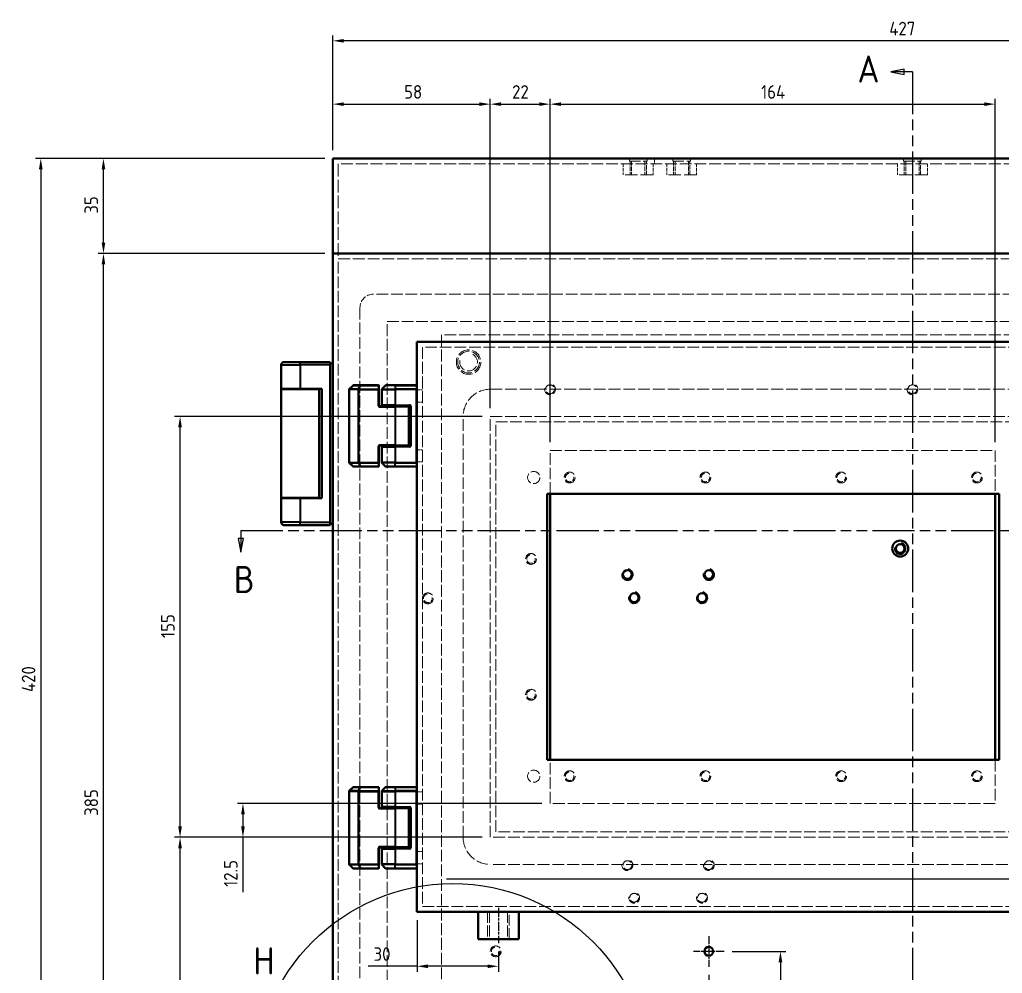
# Model space of a CAD drawing. Header units: millimetres. Extents: x 0 to 2378, y 0 to 1682.
# Drawn here: x 370.5 to 732.5, y 324.5 to 675.7 of the extents above; entities that cross this region are included whole.
import ezdxf

# ---------------------------------------------------------------- set-up
doc = ezdxf.new("R2010")
doc.units = ezdxf.units.MM
doc.header["$LTSCALE"] = 2
for name, pattern in [('CHAIN', [0.3543, 0.2362, -0.0295, 0.0591, -0.0295]), ('DASHED', [0.2067, 0.1654, -0.0413]), ('DOUBLE_DASH_CHAIN', [1.2403, 0.6614, -0.0827, 0.1654, -0.0827, 0.1654, -0.0827])]:
    doc.linetypes.add(name, pattern=pattern)
for name, color, linetype, lineweight in [('가려진 것(ISO)', 2, 'DASHED', 18), ('가시적인 것(ISO)', 3, 'Continuous', 40), ('가시적인 좁은 것(ISO)', 3, 'Continuous', 35), ('단면선(ISO)', 7, 'CHAIN', 25), ('상세 경계(JIS)', 7, 'Continuous', 25), ('중심 표식(ISO)', 1, 'Continuous', 25), ('중심선(ISO)', 1, 'Continuous', 25), ('치수(ISO)', 2, 'Continuous', 25)]:
    doc.layers.add(name, color=color, linetype=linetype, lineweight=lineweight)
doc.styles.add('부품번호텍스트_PSTEK_POSCO', font='isocp.shx')
doc.styles.add('치수 텍스트_PSTEK_POSCO', font='isocp.shx')
doc.dimstyles.new('치수_PSTEK_POSCO', dxfattribs={"dimscale": 2, "dimtxt": 2.5, "dimasz": 2, "dimexe": 1, "dimexo": 1.5, "dimgap": 1, "dimtad": 1, "dimrnd": 1e-08, "dimdsep": 46, "dimtxsty": '치수 텍스트_PSTEK_POSCO', "dimcen": 0.09, "dimdle": 10, "dimclrd": 7, "dimclre": 7, "dimclrt": 2, "dimadec": 1, "dimazin": 2, "dimtfac": 1, "dimtmove": 0, "dimatfit": 3, "dimfxl": 0, "dimtolj": 1, "dimlwd": -1, "dimlwe": -1, "dimarcsym": 0})

# ---------------------------------------------------------------- blocks, each defined once
blk = doc.blocks.new('2dTransSection0')
at = {"layer": '단면선(ISO)', "linetype": 'Continuous'}
for p, q in [((348.19, 328.73), (345.69, 328.23)), ((348.19, 328.23), (345.69, 328.23)), ((345.69, 328.23), (348.19, 327.73)), ((348.19, 327.73), (348.19, 328.73)), ((349.69, 328.23), (348.19, 328.23)), ((349.69, 328.23), (349.69, 324.28))]:
    blk.add_line(p, q, dxfattribs=at)
at = {"layer": '단면선(ISO)', "linetype": 'DOUBLE_DASH_CHAIN', "ltscale": 5.910211}
blk.add_line((349.69, 328.23), (349.69, 75.04), dxfattribs=at)
at = {"layer": '단면선(ISO)', "linetype": 'Continuous', "flags": 128}
blk.add_lwpolyline([(348.19, 328.73), (345.69, 328.23)], dxfattribs=at)
at = {"layer": '단면선(ISO)'}
blk.add_solid([(348.19, 328.73), (345.69, 328.23), (348.19, 327.73), (348.19, 328.73)], dxfattribs=at)
at = {"layer": '단면선(ISO)', "insert": (339.57, 326.25), "char_height": 5, "attachment_point": 7, "style": '부품번호텍스트_PSTEK_POSCO'}
blk.add_mtext('A', dxfattribs=at)
blk = doc.blocks.new('2dTransSection1')
at = {"layer": '단면선(ISO)', "linetype": 'DOUBLE_DASH_CHAIN', "ltscale": 5.861232}
blk.add_line((225.99, 243.79), (462.51, 243.79), dxfattribs=at)
at = {"layer": '단면선(ISO)', "linetype": 'Continuous'}
for p, q in [((225.99, 243.79), (229.88, 243.79)), ((225.99, 243.79), (225.99, 242.29)), ((458.62, 243.79), (462.51, 243.79)), ((462.51, 243.79), (462.51, 242.29)), ((225.49, 242.29), (225.99, 239.79)), ((226.49, 242.29), (225.49, 242.29)), ((225.99, 242.29), (225.99, 239.79)), ((225.99, 239.79), (226.49, 242.29)), ((462.01, 242.29), (462.51, 239.79)), ((463.01, 242.29), (462.01, 242.29)), ((462.51, 242.29), (462.51, 239.79)), ((462.51, 239.79), (463.01, 242.29))]:
    blk.add_line(p, q, dxfattribs=at)
at = {"layer": '단면선(ISO)', "linetype": 'Continuous', "flags": 128}
for points in [[(225.49, 242.29), (225.99, 239.79)], [(462.01, 242.29), (462.51, 239.79)]]:
    blk.add_lwpolyline(points, dxfattribs=at)
at = {"layer": '단면선(ISO)'}
for points in [[(225.49, 242.29), (225.99, 239.79), (226.49, 242.29), (225.49, 242.29)], [(462.01, 242.29), (462.51, 239.79), (463.01, 242.29), (462.01, 242.29)]]:
    blk.add_solid(points, dxfattribs=at)
at = {"layer": '단면선(ISO)', "char_height": 5, "attachment_point": 7, "style": '부품번호텍스트_PSTEK_POSCO'}
for insert in [(466.53, 235.18), (224.71, 232.25)]:
    blk.add_mtext('B', dxfattribs=dict(at, insert=insert))
blk = doc.blocks.new('*D21')
at = {"layer": 'Defpoints', "color": 0}
for p in [(401.38, 589.57), (485.88, 589.57), (485.88, 204.57)]:
    blk.add_point(p, dxfattribs=at)
at = {"layer": '치수(ISO)', "color": 7}
for p, q in [((482.88, 589.57), (399.38, 589.57)), ((401.38, 208.57), (401.38, 585.57)), ((482.88, 204.57), (399.38, 204.57))]:
    blk.add_line(p, q, dxfattribs=at)
for points in [[(400.72, 585.57), (402.05, 585.57), (401.38, 589.57)], [(400.72, 208.57), (402.05, 208.57), (401.38, 204.57)]]:
    blk.add_solid(points, dxfattribs=at)
at = {"layer": '치수(ISO)', "color": 2, "insert": (396.88, 382.47), "char_height": 5, "attachment_point": 4, "rotation": 90, "style": '치수 텍스트_PSTEK_POSCO'}
blk.add_mtext('\\A1;385', dxfattribs=at)
blk = doc.blocks.new('*D22')
at = {"layer": 'Defpoints', "color": 0}
for p in [(401.38, 624.57), (485.88, 624.57), (485.88, 589.57)]:
    blk.add_point(p, dxfattribs=at)
at = {"layer": '치수(ISO)', "color": 7}
for p, q in [((482.88, 624.57), (399.38, 624.57)), ((401.38, 593.57), (401.38, 620.57)), ((482.88, 589.57), (399.38, 589.57))]:
    blk.add_line(p, q, dxfattribs=at)
for points in [[(400.72, 620.57), (402.05, 620.57), (401.38, 624.57)], [(400.72, 593.57), (402.05, 593.57), (401.38, 589.57)]]:
    blk.add_solid(points, dxfattribs=at)
at = {"layer": '치수(ISO)', "color": 2, "insert": (396.88, 604.22), "char_height": 5, "attachment_point": 4, "rotation": 90, "style": '치수 텍스트_PSTEK_POSCO'}
blk.add_mtext('\\A1;35', dxfattribs=at)
blk = doc.blocks.new('*D23')
at = {"layer": 'Defpoints', "color": 0}
for p in [(485.88, 624.57), (378.29, 204.57), (485.88, 204.57)]:
    blk.add_point(p, dxfattribs=at)
at = {"layer": '치수(ISO)', "color": 7}
for p, q in [((482.88, 624.57), (376.29, 624.57)), ((378.29, 620.57), (378.29, 208.57)), ((482.88, 204.57), (376.29, 204.57))]:
    blk.add_line(p, q, dxfattribs=at)
for points in [[(377.62, 620.57), (378.96, 620.57), (378.29, 624.57)], [(377.62, 208.57), (378.96, 208.57), (378.29, 204.57)]]:
    blk.add_solid(points, dxfattribs=at)
at = {"layer": '치수(ISO)', "color": 2, "insert": (373.79, 428.07), "char_height": 5, "attachment_point": 4, "rotation": 90, "style": '치수 텍스트_PSTEK_POSCO'}
blk.add_mtext('\\A1;420', dxfattribs=at)
blk = doc.blocks.new('*D41')
at = {"layer": 'Defpoints', "color": 0}
for p in [(485.88, 667.9), (485.88, 624.57), (912.88, 624.57)]:
    blk.add_point(p, dxfattribs=at)
at = {"layer": '치수(ISO)', "color": 7}
for p, q in [((485.88, 627.57), (485.88, 669.9)), ((912.88, 627.57), (912.88, 669.9)), ((908.88, 667.9), (489.88, 667.9))]:
    blk.add_line(p, q, dxfattribs=at)
for points in [[(489.88, 668.57), (489.88, 667.24), (485.88, 667.9)], [(908.88, 668.57), (908.88, 667.24), (912.88, 667.9)]]:
    blk.add_solid(points, dxfattribs=at)
at = {"layer": '치수(ISO)', "color": 2, "insert": (690.85, 672.4), "char_height": 5, "attachment_point": 4, "style": '치수 텍스트_PSTEK_POSCO'}
blk.add_mtext('\\A1;427', dxfattribs=at)
blk = doc.blocks.new('*D64')
at = {"layer": 'Defpoints', "color": 0}
for p in [(630.03, 332.57), (630.03, 222.57), (650.76, 222.57)]:
    blk.add_point(p, dxfattribs=at)
at = {"layer": '치수(ISO)', "color": 7}
for p, q in [((633.03, 332.57), (652.76, 332.57)), ((650.76, 328.57), (650.76, 226.57)), ((633.03, 222.57), (652.76, 222.57))]:
    blk.add_line(p, q, dxfattribs=at)
for points in [[(650.1, 328.57), (651.43, 328.57), (650.76, 332.57)], [(650.1, 226.57), (651.43, 226.57), (650.76, 222.57)]]:
    blk.add_solid(points, dxfattribs=at)
at = {"layer": '치수(ISO)', "color": 2, "insert": (646.26, 248.96), "char_height": 5, "attachment_point": 4, "rotation": 90, "style": '치수 텍스트_PSTEK_POSCO'}
blk.add_mtext('\\A1;110', dxfattribs=at)
blk = doc.blocks.new('*D66')
at = {"layer": 'Defpoints', "color": 0}
for p in [(485.88, 589.57), (624.38, 326.92), (624.38, 267.18)]:
    blk.add_point(p, dxfattribs=at)
at = {"layer": '치수(ISO)', "color": 7}
for p, q in [((624.38, 323.92), (624.38, 265.18)), ((489.88, 267.18), (620.38, 267.18))]:
    blk.add_line(p, q, dxfattribs=at)
for points in [[(489.88, 267.85), (489.88, 266.51), (485.88, 267.18)], [(620.38, 267.85), (620.38, 266.51), (624.38, 267.18)]]:
    blk.add_solid(points, dxfattribs=at)
at = {"layer": '치수(ISO)', "color": 2, "insert": (563.87, 271.68), "char_height": 5, "attachment_point": 4, "style": '치수 텍스트_PSTEK_POSCO'}
blk.add_mtext('\\A1;138.5', dxfattribs=at)
blk = doc.blocks.new('*D67')
at = {"layer": 'Defpoints', "color": 0}
for p in [(624.38, 326.92), (774.38, 326.92), (774.38, 267.18)]:
    blk.add_point(p, dxfattribs=at)
at = {"layer": '치수(ISO)', "color": 7}
for p, q in [((624.38, 323.92), (624.38, 265.18)), ((774.38, 323.92), (774.38, 265.18)), ((628.38, 267.18), (770.38, 267.18))]:
    blk.add_line(p, q, dxfattribs=at)
for points in [[(628.38, 267.85), (628.38, 266.51), (624.38, 267.18)], [(770.38, 267.85), (770.38, 266.51), (774.38, 267.18)]]:
    blk.add_solid(points, dxfattribs=at)
at = {"layer": '치수(ISO)', "color": 2, "insert": (690.37, 271.68), "char_height": 5, "attachment_point": 4, "style": '치수 텍스트_PSTEK_POSCO'}
blk.add_mtext('\\A1;150', dxfattribs=at)
blk = doc.blocks.new('2dDetail0')
at = {"layer": '상세 경계(JIS)', "flags": 128}
blk.add_lwpolyline([(263.86, 179.62), (411.11, 179.62)], dxfattribs=at)
at = {"layer": '상세 경계(JIS)', "insert": (414.4, 189.18), "char_height": 5, "attachment_point": 7, "style": '부품번호텍스트_PSTEK_POSCO'}
blk.add_mtext('D', dxfattribs=at)
blk = doc.blocks.new('*D96')
at = {"layer": 'Defpoints', "color": 0}
for p in [(429.6, 374.57), (543.88, 374.57), (485.88, 204.57)]:
    blk.add_point(p, dxfattribs=at)
at = {"layer": '치수(ISO)', "color": 7}
for p, q in [((540.88, 374.57), (427.6, 374.57)), ((429.6, 208.57), (429.6, 370.57)), ((482.88, 204.57), (427.6, 204.57))]:
    blk.add_line(p, q, dxfattribs=at)
for points in [[(428.93, 370.57), (430.26, 370.57), (429.6, 374.57)], [(428.93, 208.57), (430.26, 208.57), (429.6, 204.57)]]:
    blk.add_solid(points, dxfattribs=at)
at = {"layer": '치수(ISO)', "color": 2, "insert": (425.1, 285.57), "char_height": 5, "attachment_point": 4, "rotation": 90, "style": '치수 텍스트_PSTEK_POSCO'}
blk.add_mtext('\\A1;170', dxfattribs=at)
blk = doc.blocks.new('*D97')
at = {"layer": 'Defpoints', "color": 0}
for p in [(429.6, 529.57), (543.88, 529.57), (543.88, 374.57)]:
    blk.add_point(p, dxfattribs=at)
at = {"layer": '치수(ISO)', "color": 7}
for p, q in [((540.88, 529.57), (427.6, 529.57)), ((429.6, 378.57), (429.6, 525.57)), ((540.88, 374.57), (427.6, 374.57))]:
    blk.add_line(p, q, dxfattribs=at)
for points in [[(428.93, 525.57), (430.26, 525.57), (429.6, 529.57)], [(428.93, 378.57), (430.26, 378.57), (429.6, 374.57)]]:
    blk.add_solid(points, dxfattribs=at)
at = {"layer": '치수(ISO)', "color": 2, "insert": (425.1, 447.97), "char_height": 5, "attachment_point": 4, "rotation": 90, "style": '치수 텍스트_PSTEK_POSCO'}
blk.add_mtext('\\A1;155', dxfattribs=at)
blk = doc.blocks.new('*D98')
at = {"layer": 'Defpoints', "color": 0}
for p in [(452.76, 387.07), (565.88, 387.07), (543.88, 374.57)]:
    blk.add_point(p, dxfattribs=at)
at = {"layer": '치수(ISO)', "color": 7}
for p, q in [((562.88, 387.07), (450.76, 387.07)), ((452.76, 383.07), (452.76, 378.57)), ((540.88, 374.57), (450.76, 374.57)), ((452.76, 374.57), (452.76, 354.31))]:
    blk.add_line(p, q, dxfattribs=at)
for points in [[(452.09, 383.07), (453.42, 383.07), (452.76, 387.07)], [(452.09, 378.57), (453.42, 378.57), (452.76, 374.57)]]:
    blk.add_solid(points, dxfattribs=at)
at = {"layer": '치수(ISO)', "color": 2, "insert": (448.26, 356.31), "char_height": 5, "attachment_point": 4, "rotation": 90, "style": '치수 텍스트_PSTEK_POSCO'}
blk.add_mtext('\\A1;12.5', dxfattribs=at)
blk = doc.blocks.new('*D99')
at = {"layer": 'Defpoints', "color": 0}
for p in [(543.88, 644.57), (485.88, 624.57), (543.88, 529.57)]:
    blk.add_point(p, dxfattribs=at)
at = {"layer": '치수(ISO)', "color": 7}
for p, q in [((485.88, 627.57), (485.88, 646.57)), ((489.88, 644.57), (539.88, 644.57)), ((543.88, 532.57), (543.88, 646.57))]:
    blk.add_line(p, q, dxfattribs=at)
for points in [[(489.88, 645.24), (489.88, 643.91), (485.88, 644.57)], [(539.88, 645.24), (539.88, 643.91), (543.88, 644.57)]]:
    blk.add_solid(points, dxfattribs=at)
at = {"layer": '치수(ISO)', "color": 2, "insert": (512.13, 649.07), "char_height": 5, "attachment_point": 4, "style": '치수 텍스트_PSTEK_POSCO'}
blk.add_mtext('\\A1;58', dxfattribs=at)
blk = doc.blocks.new('*D100')
at = {"layer": 'Defpoints', "color": 0}
for p in [(565.88, 644.57), (543.88, 529.57), (565.88, 517.07)]:
    blk.add_point(p, dxfattribs=at)
at = {"layer": '치수(ISO)', "color": 7}
for p, q in [((543.88, 532.57), (543.88, 646.57)), ((547.88, 644.57), (561.88, 644.57)), ((565.88, 520.07), (565.88, 646.57))]:
    blk.add_line(p, q, dxfattribs=at)
for points in [[(547.88, 645.24), (547.88, 643.91), (543.88, 644.57)], [(561.88, 645.24), (561.88, 643.91), (565.88, 644.57)]]:
    blk.add_solid(points, dxfattribs=at)
at = {"layer": '치수(ISO)', "color": 2, "insert": (551.91, 649.07), "char_height": 5, "attachment_point": 4, "style": '치수 텍스트_PSTEK_POSCO'}
blk.add_mtext('\\A1;22', dxfattribs=at)
blk = doc.blocks.new('*D101')
at = {"layer": 'Defpoints', "color": 0}
for p in [(729.88, 644.57), (565.88, 517.07), (729.88, 517.07)]:
    blk.add_point(p, dxfattribs=at)
at = {"layer": '치수(ISO)', "color": 7}
for p, q in [((565.88, 520.07), (565.88, 646.57)), ((569.88, 644.57), (725.88, 644.57)), ((729.88, 520.07), (729.88, 646.57))]:
    blk.add_line(p, q, dxfattribs=at)
for points in [[(569.88, 645.24), (569.88, 643.91), (565.88, 644.57)], [(725.88, 645.24), (725.88, 643.91), (729.88, 644.57)]]:
    blk.add_solid(points, dxfattribs=at)
at = {"layer": '치수(ISO)', "color": 2, "insert": (643.63, 649.07), "char_height": 5, "attachment_point": 4, "style": '치수 텍스트_PSTEK_POSCO'}
blk.add_mtext('\\A1;164', dxfattribs=at)
blk = doc.blocks.new('2dDetail2')
at = {"layer": '상세 경계(JIS)'}
blk.add_circle((265.03, 142.3), 36.47, dxfattribs=at)
at = {"layer": '상세 경계(JIS)', "insert": (228.32, 162.04), "char_height": 5, "attachment_point": 7, "style": '부품번호텍스트_PSTEK_POSCO'}
blk.add_mtext('H', dxfattribs=at)
blk = doc.blocks.new('*D171')
at = {"layer": 'Defpoints', "color": 0}
for p in [(516.88, 347.07), (546.88, 335.57), (546.88, 327.07)]:
    blk.add_point(p, dxfattribs=at)
at = {"layer": '치수(ISO)', "color": 7}
for p, q in [((516.88, 344.07), (516.88, 325.07)), ((546.88, 332.57), (546.88, 325.07)), ((516.88, 327.07), (498.88, 327.07)), ((542.88, 327.07), (520.88, 327.07))]:
    blk.add_line(p, q, dxfattribs=at)
for points in [[(520.88, 327.74), (520.88, 326.41), (516.88, 327.07)], [(542.88, 327.74), (542.88, 326.41), (546.88, 327.07)]]:
    blk.add_solid(points, dxfattribs=at)
at = {"layer": '치수(ISO)', "color": 2, "insert": (500.88, 331.57), "char_height": 5, "attachment_point": 4, "style": '치수 텍스트_PSTEK_POSCO'}
blk.add_mtext('\\A1;30', dxfattribs=at)

msp = doc.modelspace()

# ---------------------------------------------------------------- linework, layer by layer
at = {"layer": '가려진 것(ISO)', "ltscale": 0.952248}
for p, q in [((595.1251, 624.5732), (595.1251, 623.5732)), ((601.6251, 624.5732), (601.6251, 623.5732)), ((611.1251, 624.5732), (611.1251, 623.5732)), ((617.6251, 624.5732), (617.6251, 623.5732)), ((696.1251, 624.5732), (696.1251, 623.5732)), ((702.6251, 624.5732), (702.6251, 623.5732))]:
    msp.add_line(p, q, dxfattribs=at)
at = {"layer": '가려진 것(ISO)', "ltscale": 12.349028}
for p, q in [((595.1251, 623.5732), (601.6251, 623.5732)), ((611.1251, 623.5732), (617.6251, 623.5732)), ((696.1251, 623.5732), (702.6251, 623.5732))]:
    msp.add_line(p, q, dxfattribs=at)
at = {"layer": '가려진 것(ISO)', "ltscale": 4.761642}
for p, q in [((595.3751, 623.5732), (595.3751, 618.5732)), ((595.9166, 623.5732), (595.9166, 618.5732)), ((600.8336, 623.5732), (600.8336, 618.5732)), ((601.3751, 618.5732), (601.3751, 623.5732)), ((611.3751, 623.5732), (611.3751, 618.5732)), ((611.9166, 623.5732), (611.9166, 618.5732)), ((616.8336, 623.5732), (616.8336, 618.5732)), ((617.3751, 618.5732), (617.3751, 623.5732)), ((696.3751, 623.5732), (696.3751, 618.5732)), ((696.9166, 623.5732), (696.9166, 618.5732)), ((701.8336, 623.5732), (701.8336, 618.5732)), ((702.3751, 618.5732), (702.3751, 623.5732))]:
    msp.add_line(p, q, dxfattribs=at)
at = {"layer": '가려진 것(ISO)', "ltscale": 1.904597}
for p, q in [((604.3751, 624.5732), (604.3751, 622.5732)), ((518.8751, 539.3232), (516.8751, 539.3232)), ((518.8751, 534.8232), (516.8751, 534.8232)), ((518.8751, 517.3232), (516.8751, 517.3232)), ((518.8751, 512.8232), (516.8751, 512.8232)), ((518.8751, 391.3232), (516.8751, 391.3232)), ((518.8751, 386.8232), (516.8751, 386.8232)), ((518.8751, 369.3232), (516.8751, 369.3232)), ((518.8751, 364.8232), (516.8751, 364.8232))]:
    msp.add_line(p, q, dxfattribs=at)
at = {"layer": '가려진 것(ISO)', "ltscale": 14.110627}
msp.add_line((487.8751, 622.5732), (487.8751, 587.5732), dxfattribs=at)
at = {"layer": '가려진 것(ISO)', "ltscale": 13.118232}
for p, q in [((910.8751, 622.5732), (487.8751, 622.5732)), ((487.8751, 587.5732), (910.8751, 587.5732))]:
    msp.add_line(p, q, dxfattribs=at)
at = {"layer": '가려진 것(ISO)', "ltscale": 3.809293}
for p, q in [((592.8751, 622.5732), (592.8751, 618.5732)), ((603.8751, 622.5732), (603.8751, 618.5732)), ((608.8751, 622.5732), (608.8751, 618.5732)), ((619.8751, 622.5732), (619.8751, 618.5732)), ((693.8751, 622.5732), (693.8751, 618.5732)), ((704.8751, 622.5732), (704.8751, 618.5732))]:
    msp.add_line(p, q, dxfattribs=at)
at = {"layer": '가려진 것(ISO)', "ltscale": 13.932237}
for p, q in [((603.8751, 618.5732), (592.8751, 618.5732)), ((619.8751, 618.5732), (608.8751, 618.5732)), ((704.8751, 618.5732), (693.8751, 618.5732))]:
    msp.add_line(p, q, dxfattribs=at)
at = {"layer": '가려진 것(ISO)', "ltscale": 12.980641}
msp.add_line((487.8751, 206.5732), (487.8751, 587.5732), dxfattribs=at)
at = {"layer": '가려진 것(ISO)', "ltscale": 12.977419}
msp.add_line((897.8751, 574.5732), (500.8751, 574.5732), dxfattribs=at)
at = {"layer": '가려진 것(ISO)', "ltscale": 13.039731}
msp.add_line((495.8751, 569.5732), (495.8751, 224.5732), dxfattribs=at)
at = {"layer": '가려진 것(ISO)', "ltscale": 13.001935}
msp.add_line((505.8751, 564.5732), (892.8751, 564.5732), dxfattribs=at)
at = {"layer": '가려진 것(ISO)', "ltscale": 13.070212}
msp.add_line((505.8751, 229.5732), (505.8751, 564.5732), dxfattribs=at)
at = {"layer": '가려진 것(ISO)', "ltscale": 13.102725}
msp.add_line((525.8751, 559.5732), (525.8751, 234.5732), dxfattribs=at)
at = {"layer": '가려진 것(ISO)', "ltscale": 13.115324}
msp.add_line((872.8751, 559.5732), (525.8751, 559.5732), dxfattribs=at)
at = {"layer": '가려진 것(ISO)', "ltscale": 13.113335}
msp.add_line((518.8751, 555.0732), (518.8751, 349.0732), dxfattribs=at)
at = {"layer": '가려진 것(ISO)', "ltscale": 12.986021}
for p, q in [((824.8751, 555.0732), (518.8751, 555.0732)), ((518.8751, 349.0732), (824.8751, 349.0732))]:
    msp.add_line(p, q, dxfattribs=at)
at = {"layer": '가려진 것(ISO)', "ltscale": 13.175637}
for p, q in [((543.8751, 539.5732), (799.8751, 539.5732)), ((543.8751, 529.5732), (799.8751, 529.5732)), ((799.8751, 374.5732), (543.8751, 374.5732)), ((799.8751, 364.5732), (543.8751, 364.5732))]:
    msp.add_line(p, q, dxfattribs=at)
at = {"layer": '가려진 것(ISO)', "ltscale": 12.928949}
for p, q in [((533.8751, 374.5732), (533.8751, 529.5732)), ((543.8751, 374.5732), (543.8751, 529.5732))]:
    msp.add_line(p, q, dxfattribs=at)
at = {"layer": '가려진 것(ISO)', "ltscale": 12.969769}
for p, q in [((545.8751, 527.5732), (797.8751, 527.5732)), ((797.8751, 376.5732), (545.8751, 376.5732))]:
    msp.add_line(p, q, dxfattribs=at)
at = {"layer": '가려진 것(ISO)', "ltscale": 13.045131}
msp.add_line((545.8751, 376.5732), (545.8751, 527.5732), dxfattribs=at)
at = {"layer": '가려진 것(ISO)', "ltscale": 13.223674}
for p, q in [((565.8751, 517.0732), (729.8751, 517.0732)), ((729.8751, 387.0732), (565.8751, 387.0732))]:
    msp.add_line(p, q, dxfattribs=at)
at = {"layer": '가려진 것(ISO)', "ltscale": 12.901145}
for p, q in [((565.8751, 501.0732), (565.8751, 517.0732)), ((729.8751, 517.0732), (729.8751, 501.0732)), ((565.8751, 387.0732), (565.8751, 403.0732)), ((729.8751, 403.0732), (729.8751, 387.0732))]:
    msp.add_line(p, q, dxfattribs=at)
at = {"layer": '가려진 것(ISO)', "ltscale": 12.094824}
for p, q in [((542.8751, 347.0732), (542.8751, 337.0732)), ((543.5516, 347.0732), (543.5516, 337.0732)), ((550.1986, 347.0732), (550.1986, 337.0732)), ((550.8751, 337.0732), (550.8751, 347.0732))]:
    msp.add_line(p, q, dxfattribs=at)
at = {"layer": '가려진 것(ISO)', "ltscale": 13.678923}
msp.add_circle((535.8751, 549.5732), 4.5, dxfattribs=at)
at = {"layer": '가려진 것(ISO)', "ltscale": 12.159042}
msp.add_circle((535.8751, 549.5732), 4, dxfattribs=at)
at = {"layer": '가려진 것(ISO)', "ltscale": 12.31863}
for centre in [(565.8751, 539.5732), (699.3751, 539.5732), (594.3751, 364.3232), (624.3751, 364.3232), (596.8751, 352.3232), (621.8751, 352.3232)]:
    msp.add_circle(centre, 1.621, dxfattribs=at)
at = {"layer": '가려진 것(ISO)', "ltscale": 11.399102}
for centre in [(559.8751, 507.0732), (559.8751, 397.0732)]:
    msp.add_circle(centre, 2.25, dxfattribs=at)
at = {"layer": '가려진 것(ISO)', "ltscale": 15.198803}
for centre in [(573.1251, 507.0732), (623.1251, 507.0732), (673.1251, 507.0732), (723.1251, 507.0732), (558.8751, 477.0732), (520.8751, 462.5732), (558.8751, 427.0732), (573.1251, 397.0732), (623.1251, 397.0732), (673.1251, 397.0732), (723.1251, 397.0732), (545.8751, 332.5732)]:
    msp.add_circle(centre, 2, dxfattribs=at)
at = {"layer": '가려진 것(ISO)', "ltscale": 7.479626}
msp.add_arc((500.8751, 569.5732), 5, 90, 180, dxfattribs=at)
at = {"layer": '가려진 것(ISO)', "ltscale": 12.371826}
msp.add_arc((535.8751, 549.5732), 3.256, 170, 80, dxfattribs=at)
at = {"layer": '가려진 것(ISO)', "ltscale": 12.665669}
for centre, start, end in [((543.8751, 529.5732), 90, 180), ((543.8751, 374.5732), 180, 270)]:
    msp.add_arc(centre, 10, start, end, dxfattribs=at)
at = {"layer": '가려진 것(ISO)', "ltscale": 11.399102}
for centre in [(565.8751, 539.5732), (699.3751, 539.5732), (594.3751, 364.3232), (624.3751, 364.3232), (596.8751, 352.3232), (621.8751, 352.3232)]:
    msp.add_arc(centre, 2, 170, 80, dxfattribs=at)
at = {"layer": '가려진 것(ISO)', "ltscale": 7.099656}
for centre in [(573.1251, 507.0732), (623.1251, 507.0732), (673.1251, 507.0732), (723.1251, 507.0732), (558.8751, 477.0732), (520.8751, 462.5732), (558.8751, 427.0732), (573.1251, 397.0732), (623.1251, 397.0732), (673.1251, 397.0732), (723.1251, 397.0732), (545.8751, 332.5732)]:
    msp.add_arc(centre, 1.582, 100, 10, dxfattribs=at)
at = {"layer": '가시적인 것(ISO)'}
for p, q in [((485.8751, 624.5732), (485.8751, 589.5732)), ((912.8751, 624.5732), (485.8751, 624.5732)), ((485.8751, 589.5732), (912.8751, 589.5732)), ((485.8751, 204.5732), (485.8751, 589.5732)), ((516.8751, 557.0732), (516.8751, 347.0732)), ((826.8751, 557.0732), (516.8751, 557.0732)), ((466.8751, 539.7232), (466.8751, 548.5732)), ((473.8751, 549.5732), (484.8751, 549.5732)), ((484.8751, 549.5732), (484.8751, 548.5732)), ((485.8751, 549.0732), (484.8751, 549.0732)), ((484.8751, 490.5732), (484.8751, 548.5732)), ((473.8751, 539.7232), (466.8751, 539.7232)), ((466.8751, 539.5732), (466.8751, 539.7232)), ((466.8751, 539.5732), (480.8751, 539.5732)), ((466.8751, 499.5732), (466.8751, 539.5732)), ((473.8751, 539.7232), (481.8751, 539.7232)), ((480.8751, 539.7232), (480.8751, 539.5732)), ((480.8751, 499.5732), (480.8751, 539.5732)), ((481.8751, 539.7232), (481.8751, 499.4232)), ((491.8751, 512.656), (491.8751, 539.4903)), ((491.9336, 539.6318), (493.3165, 541.0146)), ((493.4579, 541.0732), (496.0307, 541.0732)), ((496.0307, 541.0732), (502.6751, 541.0732)), ((502.8751, 540.8732), (502.8751, 539.4903)), ((502.8751, 533.5232), (502.8751, 539.4903)), ((503.8751, 539.4903), (503.8751, 533.7732)), ((505.3165, 541.0146), (503.9336, 539.6318)), ((508.8751, 541.0732), (505.4579, 541.0732)), ((508.8751, 541.0732), (516.6751, 541.0732)), ((503.0751, 533.3232), (508.8751, 533.3232)), ((508.8751, 533.5732), (504.0751, 533.5732)), ((508.8751, 533.5732), (514.1751, 533.5732)), ((513.6751, 533.3232), (508.8751, 533.3232)), ((513.8751, 533.1232), (513.8751, 519.0232)), ((514.3751, 533.3732), (514.3751, 518.7732)), ((502.8751, 512.656), (502.8751, 518.6232)), ((508.8751, 518.8232), (503.0751, 518.8232)), ((503.8751, 518.3732), (503.8751, 512.656)), ((504.0751, 518.5732), (508.8751, 518.5732)), ((508.8751, 518.8232), (513.6751, 518.8232)), ((514.1751, 518.5732), (508.8751, 518.5732)), ((491.9336, 512.5146), (493.3165, 511.1318)), ((496.0307, 511.0732), (493.4579, 511.0732)), ((502.6751, 511.0732), (496.0307, 511.0732)), ((502.8751, 512.656), (502.8751, 511.2732)), ((505.3165, 511.1318), (503.9336, 512.5146)), ((505.4579, 511.0732), (508.8751, 511.0732)), ((516.6751, 511.0732), (508.8751, 511.0732)), ((480.8751, 499.5732), (466.8751, 499.5732)), ((466.8751, 499.4232), (466.8751, 499.5732)), ((480.8751, 499.5732), (480.8751, 499.4232)), ((564.8751, 403.0732), (564.8751, 501.0732)), ((564.8751, 501.0732), (731.3751, 501.0732)), ((565.8751, 403.0732), (565.8751, 501.0732)), ((729.8751, 501.0732), (729.8751, 403.0732)), ((731.3751, 501.0732), (731.3751, 403.0732)), ((466.8751, 499.4232), (473.8751, 499.4232)), ((466.8751, 490.5732), (466.8751, 499.4232)), ((481.8751, 499.4232), (473.8751, 499.4232)), ((484.8751, 489.5732), (473.8751, 489.5732)), ((484.8751, 490.5732), (484.8751, 489.5732)), ((485.8751, 490.0732), (484.8751, 490.0732)), ((731.3751, 403.0732), (564.8751, 403.0732)), ((491.8751, 364.656), (491.8751, 391.4903)), ((491.9336, 391.6318), (493.3165, 393.0146)), ((493.4579, 393.0732), (496.0307, 393.0732)), ((496.0307, 393.0732), (502.6751, 393.0732)), ((502.8751, 392.8732), (502.8751, 391.4903)), ((502.8751, 385.5232), (502.8751, 391.4903)), ((503.8751, 391.4903), (503.8751, 385.7732)), ((505.3165, 393.0146), (503.9336, 391.6318)), ((508.8751, 393.0732), (505.4579, 393.0732)), ((508.8751, 393.0732), (516.6751, 393.0732)), ((503.0751, 385.3232), (508.8751, 385.3232)), ((508.8751, 385.5732), (504.0751, 385.5732)), ((508.8751, 385.5732), (514.1751, 385.5732)), ((513.6751, 385.3232), (508.8751, 385.3232)), ((513.8751, 385.1232), (513.8751, 371.0232)), ((514.3751, 385.3732), (514.3751, 370.7732)), ((502.8751, 364.656), (502.8751, 370.6232)), ((508.8751, 370.8232), (503.0751, 370.8232)), ((503.8751, 370.3732), (503.8751, 364.656)), ((504.0751, 370.5732), (508.8751, 370.5732)), ((508.8751, 370.8232), (513.6751, 370.8232)), ((514.1751, 370.5732), (508.8751, 370.5732)), ((491.9336, 364.5146), (493.3165, 363.1318)), ((496.0307, 363.0732), (493.4579, 363.0732)), ((502.6751, 363.0732), (496.0307, 363.0732)), ((502.8751, 364.656), (502.8751, 363.2732)), ((505.3165, 363.1318), (503.9336, 364.5146)), ((505.4579, 363.0732), (508.8751, 363.0732)), ((516.6751, 363.0732), (508.8751, 363.0732)), ((516.8751, 347.0732), (826.8751, 347.0732)), ((539.3751, 347.0732), (539.3751, 337.0732)), ((554.3751, 347.0732), (554.3751, 337.0732)), ((539.3751, 337.0732), (554.3751, 337.0732))]:
    msp.add_line(p, q, dxfattribs=at)
for centre, radius in [((694.8751, 480.9232), 2.95), ((694.8751, 480.9232), 1.621), ((594.3751, 471.3232), 1.621), ((624.3751, 471.3232), 1.621), ((596.8751, 462.8232), 1.621), ((621.8751, 462.8232), 1.621), ((624.3751, 332.5732), 1.65)]:
    msp.add_circle(centre, radius, dxfattribs=at)
for centre, radius, start, end in [((467.8751, 548.5732), 1, 90.000898, 180), ((467.8751, 548.5732), 1, 90, 90.000898), ((492.0751, 539.4903), 0.2, 135, 180), ((493.4579, 540.8732), 0.2, 90, 135), ((502.6751, 540.8732), 0.2, 0, 90), ((504.0751, 539.4903), 0.2, 135.00001, 180), ((505.4579, 540.8732), 0.2, 90, 135.00001), ((516.6751, 540.8732), 0.2, 0, 90), ((503.0751, 533.5232), 0.2, 180, 270), ((504.0751, 533.7732), 0.2, 180, 270), ((513.6751, 533.1232), 0.2, 0, 90), ((514.1751, 533.3732), 0.2, 0, 90), ((503.0751, 518.6232), 0.2, 90, 180), ((504.0751, 518.3732), 0.2, 90, 180), ((513.6751, 519.0232), 0.2, 270, 0), ((514.1751, 518.7732), 0.2, 270, 0), ((492.0751, 512.656), 0.2, 180, 225), ((493.4579, 511.2732), 0.2, 225, 270), ((502.6751, 511.2732), 0.2, 270, 0), ((504.0751, 512.656), 0.2, 180, 224.99999), ((505.4579, 511.2732), 0.2, 224.99999, 270), ((516.6751, 511.2732), 0.2, 270, 0), ((467.8751, 490.5732), 1, 180, 270), ((492.0751, 391.4903), 0.2, 135, 180), ((493.4579, 392.8732), 0.2, 90, 135), ((502.6751, 392.8732), 0.2, 0, 90), ((504.0751, 391.4903), 0.2, 135.00001, 180), ((505.4579, 392.8732), 0.2, 90, 135.00001), ((516.6751, 392.8732), 0.2, 0, 90), ((503.0751, 385.5232), 0.2, 180, 270), ((504.0751, 385.7732), 0.2, 180, 270), ((513.6751, 385.1232), 0.2, 0, 90), ((514.1751, 385.3732), 0.2, 0, 90), ((503.0751, 370.6232), 0.2, 90, 180), ((504.0751, 370.3732), 0.2, 90, 180), ((513.6751, 371.0232), 0.2, 270, 0), ((514.1751, 370.7732), 0.2, 270, 0), ((492.0751, 364.656), 0.2, 180, 225), ((493.4579, 363.2732), 0.2, 225, 270), ((502.6751, 363.2732), 0.2, 270, 0), ((504.0751, 364.656), 0.2, 180, 224.99999), ((505.4579, 363.2732), 0.2, 224.99999, 270), ((516.6751, 363.2732), 0.2, 270, 0)]:
    msp.add_arc(centre, radius, start, end, dxfattribs=at)
for points, knots in [([(467.8751, 549.5732), (467.875, 549.5732), (467.9044, 549.5732), (467.9631, 549.5732), (467.967, 549.5732), (467.9708, 549.5732), (467.9752, 549.5732), (468.0371, 549.5732), (468.1268, 549.5732), (468.2443, 549.5732), (468.2611, 549.5732), (468.2777, 549.5732), (468.2963, 549.5732), (468.4082, 549.5732), (468.5405, 549.5732), (468.6934, 549.5732), (468.7443, 549.5732), (468.7965, 549.5732), (468.8531, 549.5732), (469.0795, 549.5732), (469.3398, 549.5732), (469.6324, 549.5732), (469.8885, 549.5732), (470.1653, 549.5732), (470.463, 549.5732), (470.5055, 549.5732), (470.5494, 549.5732), (470.5918, 549.5732), (470.8885, 549.5732), (471.1999, 549.5732), (471.5259, 549.5732), (471.5725, 549.5732), (471.6213, 549.5732), (471.6665, 549.5732), (472.0054, 549.5732), (472.3538, 549.5732), (472.7116, 549.5732), (472.7355, 549.5732), (472.7608, 549.5732), (472.7833, 549.5732), (473.1436, 549.5732), (473.5076, 549.5732), (473.8751, 549.5732)], [0.5, 0.5, 0.5, 0.5, 0.55859375, 0.55859375, 0.55859375, 0.5625, 0.5625, 0.5625, 0.6171875, 0.6171875, 0.6171875, 0.625, 0.625, 0.625, 0.671875, 0.671875, 0.671875, 0.6875, 0.6875, 0.6875, 0.75, 0.75, 0.75, 0.8046875, 0.8046875, 0.8046875, 0.8125, 0.8125, 0.8125, 0.8671875, 0.8671875, 0.8671875, 0.875, 0.875, 0.875, 0.93359375, 0.93359375, 0.93359375, 0.9375, 0.9375, 0.9375, 1, 1, 1, 1]), ([(473.8751, 489.5732), (473.5309, 489.5732), (473.1895, 489.5732), (472.851, 489.5732), (472.8284, 489.5732), (472.8072, 489.5732), (472.7833, 489.5732), (472.4487, 489.5732), (472.1219, 489.5732), (471.8028, 489.5732), (471.7572, 489.5732), (471.7136, 489.5732), (471.6665, 489.5732), (471.384, 489.5732), (471.1118, 489.5732), (470.8501, 489.5732), (470.7628, 489.5732), (470.6784, 489.5732), (470.5918, 489.5732), (470.2454, 489.5732), (469.9251, 489.5732), (469.6324, 489.5732), (469.3763, 489.5732), (469.1454, 489.5732), (468.9397, 489.5732), (468.9103, 489.5732), (468.8808, 489.5732), (468.8531, 489.5732), (468.6591, 489.5732), (468.4927, 489.5732), (468.3541, 489.5732), (468.3343, 489.5732), (468.3142, 489.5732), (468.2963, 489.5732), (468.1621, 489.5732), (468.0597, 489.5732), (467.989, 489.5732), (467.9842, 489.5732), (467.9794, 489.5732), (467.9752, 489.5732), (467.9085, 489.5732), (467.8884, 489.5732), (467.8751, 489.5732)], [0, 0, 0, 0, 0.05859375, 0.05859375, 0.05859375, 0.0625, 0.0625, 0.0625, 0.1171875, 0.1171875, 0.1171875, 0.125, 0.125, 0.125, 0.171875, 0.171875, 0.171875, 0.1875, 0.1875, 0.1875, 0.25, 0.25, 0.25, 0.3046875, 0.3046875, 0.3046875, 0.3125, 0.3125, 0.3125, 0.3671875, 0.3671875, 0.3671875, 0.375, 0.375, 0.375, 0.43359375, 0.43359375, 0.43359375, 0.4375, 0.4375, 0.4375, 0.5, 0.5, 0.5, 0.5])]:
    msp.add_open_spline(points, degree=3, knots=knots, dxfattribs=at)
at = {"layer": '가시적인 좁은 것(ISO)'}
for p, q in [((466.8751, 548.5732), (473.8751, 548.5732)), ((473.8751, 548.5732), (473.8751, 549.5732)), ((473.8751, 548.5732), (473.8751, 539.7232)), ((484.8751, 548.5732), (473.8751, 548.5732)), ((491.8751, 539.4903), (491.9336, 539.4903)), ((495.3165, 539.4903), (491.9336, 539.4903)), ((491.9336, 512.656), (491.9336, 539.4903)), ((491.9751, 539.6318), (493.3579, 541.0146)), ((495.3579, 539.6318), (491.9751, 539.6318)), ((493.3579, 541.0146), (495.9307, 541.0146)), ((495.3165, 539.4903), (495.4579, 539.4903)), ((495.3165, 512.656), (495.3165, 539.4903)), ((495.3579, 539.6318), (495.9307, 541.0146)), ((495.4579, 539.6318), (496.0307, 541.0146)), ((495.4579, 539.6318), (502.6751, 539.6318)), ((495.4579, 539.4903), (495.4579, 539.6318)), ((495.4579, 539.4903), (502.6751, 539.4903)), ((495.4579, 512.656), (495.4579, 539.4903)), ((496.0307, 541.0732), (496.0307, 541.0146)), ((496.0307, 541.0146), (502.6751, 541.0146)), ((502.6751, 541.0146), (502.6751, 541.0732)), ((502.6751, 541.0146), (502.6751, 539.6318)), ((502.6751, 539.4903), (502.6751, 539.6318)), ((502.6751, 533.5232), (502.6751, 539.4903)), ((502.8751, 539.4903), (502.6751, 539.4903)), ((503.8751, 539.4903), (508.8751, 539.4903)), ((503.9336, 539.6318), (508.8751, 539.6318)), ((508.8751, 541.0146), (505.3165, 541.0146)), ((508.8751, 541.0146), (508.8751, 541.0732)), ((508.8751, 541.0146), (516.6751, 541.0146)), ((508.8751, 541.0146), (508.8751, 539.6318)), ((516.6751, 539.6318), (508.8751, 539.6318)), ((508.8751, 539.6318), (508.8751, 539.4903)), ((516.6751, 539.4903), (508.8751, 539.4903)), ((508.8751, 539.4903), (508.8751, 533.7732)), ((516.6751, 541.0146), (516.6751, 541.0732)), ((516.6751, 541.0146), (516.6751, 539.6318)), ((516.6751, 539.4903), (516.6751, 539.6318)), ((516.6751, 512.656), (516.6751, 539.4903)), ((516.8751, 539.4903), (516.6751, 539.4903)), ((502.6751, 533.5232), (502.8751, 533.5232)), ((503.0751, 533.3232), (503.0751, 533.1232)), ((503.0751, 533.1232), (508.8751, 533.1232)), ((508.8751, 533.7732), (503.8751, 533.7732)), ((508.8751, 533.7732), (514.1751, 533.7732)), ((508.8751, 533.5732), (508.8751, 533.7732)), ((508.8751, 533.1232), (508.8751, 533.3232)), ((508.8751, 533.1232), (508.8751, 519.0232)), ((513.8751, 533.1232), (508.8751, 533.1232)), ((514.1751, 533.5732), (514.1751, 533.7732)), ((514.5751, 533.3732), (514.3751, 533.3732)), ((514.5751, 533.3732), (514.5751, 518.7732)), ((502.6751, 512.656), (502.6751, 518.6232)), ((502.8751, 518.6232), (502.6751, 518.6232)), ((508.8751, 519.0232), (503.0751, 519.0232)), ((503.0751, 519.0232), (503.0751, 518.8232)), ((503.8751, 518.3732), (508.8751, 518.3732)), ((508.8751, 519.0232), (513.8751, 519.0232)), ((508.8751, 519.0232), (508.8751, 518.8232)), ((508.8751, 518.5732), (508.8751, 518.3732)), ((514.1751, 518.3732), (508.8751, 518.3732)), ((508.8751, 518.3732), (508.8751, 512.656)), ((514.1751, 518.3732), (514.1751, 518.5732)), ((514.3751, 518.7732), (514.5751, 518.7732)), ((491.9336, 512.656), (491.8751, 512.656)), ((491.9336, 512.656), (495.3165, 512.656)), ((491.9751, 512.5146), (495.3579, 512.5146)), ((491.9751, 512.5146), (493.3579, 511.1318)), ((495.9307, 511.1318), (493.3579, 511.1318)), ((495.4579, 512.656), (495.3165, 512.656)), ((495.3579, 512.5146), (495.9307, 511.1318)), ((495.4579, 512.656), (502.6751, 512.656)), ((495.4579, 512.5146), (495.4579, 512.656)), ((495.4579, 512.5146), (502.6751, 512.5146)), ((495.4579, 512.5146), (496.0307, 511.1318)), ((502.6751, 511.1318), (496.0307, 511.1318)), ((496.0307, 511.1318), (496.0307, 511.0732)), ((502.6751, 512.656), (502.8751, 512.656)), ((502.6751, 512.5146), (502.6751, 512.656)), ((502.6751, 512.5146), (502.6751, 511.1318)), ((502.6751, 511.0732), (502.6751, 511.1318)), ((508.8751, 512.656), (503.8751, 512.656)), ((508.8751, 512.5146), (503.9336, 512.5146)), ((505.3165, 511.1318), (508.8751, 511.1318)), ((508.8751, 512.656), (516.6751, 512.656)), ((508.8751, 512.5146), (508.8751, 512.656)), ((508.8751, 512.5146), (516.6751, 512.5146)), ((508.8751, 511.1318), (508.8751, 512.5146)), ((516.6751, 511.1318), (508.8751, 511.1318)), ((508.8751, 511.1318), (508.8751, 511.0732)), ((516.6751, 512.5146), (516.6751, 512.656)), ((516.6751, 512.656), (516.8751, 512.656)), ((516.6751, 512.5146), (516.6751, 511.1318)), ((516.6751, 511.0732), (516.6751, 511.1318)), ((473.8751, 499.4232), (473.8751, 490.5732)), ((473.8751, 490.5732), (466.8751, 490.5732)), ((473.8751, 489.5732), (473.8751, 490.5732)), ((473.8751, 490.5732), (484.8751, 490.5732)), ((491.8751, 391.4903), (491.9336, 391.4903)), ((495.3165, 391.4903), (491.9336, 391.4903)), ((491.9336, 364.656), (491.9336, 391.4903)), ((491.9751, 391.6318), (493.3579, 393.0146)), ((495.3579, 391.6318), (491.9751, 391.6318)), ((493.3579, 393.0146), (495.9307, 393.0146)), ((495.3165, 391.4903), (495.4579, 391.4903)), ((495.3165, 364.656), (495.3165, 391.4903)), ((495.3579, 391.6318), (495.9307, 393.0146)), ((495.4579, 391.6318), (496.0307, 393.0146)), ((495.4579, 391.6318), (502.6751, 391.6318)), ((495.4579, 391.4903), (495.4579, 391.6318)), ((495.4579, 391.4903), (502.6751, 391.4903)), ((495.4579, 364.656), (495.4579, 391.4903)), ((496.0307, 393.0732), (496.0307, 393.0146)), ((496.0307, 393.0146), (502.6751, 393.0146)), ((502.6751, 393.0146), (502.6751, 393.0732)), ((502.6751, 393.0146), (502.6751, 391.6318)), ((502.6751, 391.4903), (502.6751, 391.6318)), ((502.6751, 385.5232), (502.6751, 391.4903)), ((502.8751, 391.4903), (502.6751, 391.4903)), ((503.8751, 391.4903), (508.8751, 391.4903)), ((503.9336, 391.6318), (508.8751, 391.6318)), ((508.8751, 393.0146), (505.3165, 393.0146)), ((508.8751, 393.0146), (508.8751, 393.0732)), ((508.8751, 393.0146), (516.6751, 393.0146)), ((508.8751, 393.0146), (508.8751, 391.6318)), ((516.6751, 391.6318), (508.8751, 391.6318)), ((508.8751, 391.6318), (508.8751, 391.4903)), ((516.6751, 391.4903), (508.8751, 391.4903)), ((508.8751, 391.4903), (508.8751, 385.7732)), ((516.6751, 393.0146), (516.6751, 393.0732)), ((516.6751, 393.0146), (516.6751, 391.6318)), ((516.6751, 391.4903), (516.6751, 391.6318)), ((516.6751, 364.656), (516.6751, 391.4903)), ((516.8751, 391.4903), (516.6751, 391.4903)), ((502.6751, 385.5232), (502.8751, 385.5232)), ((503.0751, 385.3232), (503.0751, 385.1232)), ((503.0751, 385.1232), (508.8751, 385.1232)), ((508.8751, 385.7732), (503.8751, 385.7732)), ((508.8751, 385.7732), (514.1751, 385.7732)), ((508.8751, 385.5732), (508.8751, 385.7732)), ((508.8751, 385.1232), (508.8751, 385.3232)), ((508.8751, 385.1232), (508.8751, 371.0232)), ((513.8751, 385.1232), (508.8751, 385.1232)), ((514.1751, 385.5732), (514.1751, 385.7732)), ((514.5751, 385.3732), (514.3751, 385.3732)), ((514.5751, 385.3732), (514.5751, 370.7732)), ((502.6751, 364.656), (502.6751, 370.6232)), ((502.8751, 370.6232), (502.6751, 370.6232)), ((508.8751, 371.0232), (503.0751, 371.0232)), ((503.0751, 371.0232), (503.0751, 370.8232)), ((503.8751, 370.3732), (508.8751, 370.3732)), ((508.8751, 371.0232), (513.8751, 371.0232)), ((508.8751, 371.0232), (508.8751, 370.8232)), ((508.8751, 370.5732), (508.8751, 370.3732)), ((514.1751, 370.3732), (508.8751, 370.3732)), ((508.8751, 370.3732), (508.8751, 364.656)), ((514.1751, 370.3732), (514.1751, 370.5732)), ((514.3751, 370.7732), (514.5751, 370.7732)), ((491.9336, 364.656), (491.8751, 364.656)), ((491.9336, 364.656), (495.3165, 364.656)), ((491.9751, 364.5146), (495.3579, 364.5146)), ((491.9751, 364.5146), (493.3579, 363.1318)), ((495.9307, 363.1318), (493.3579, 363.1318)), ((495.4579, 364.656), (495.3165, 364.656)), ((495.3579, 364.5146), (495.9307, 363.1318)), ((495.4579, 364.656), (502.6751, 364.656)), ((495.4579, 364.5146), (495.4579, 364.656)), ((495.4579, 364.5146), (502.6751, 364.5146)), ((495.4579, 364.5146), (496.0307, 363.1318)), ((502.6751, 363.1318), (496.0307, 363.1318)), ((496.0307, 363.1318), (496.0307, 363.0732)), ((502.6751, 364.656), (502.8751, 364.656)), ((502.6751, 364.5146), (502.6751, 364.656)), ((502.6751, 364.5146), (502.6751, 363.1318)), ((502.6751, 363.0732), (502.6751, 363.1318)), ((508.8751, 364.656), (503.8751, 364.656)), ((508.8751, 364.5146), (503.9336, 364.5146)), ((505.3165, 363.1318), (508.8751, 363.1318)), ((508.8751, 364.656), (516.6751, 364.656)), ((508.8751, 364.5146), (508.8751, 364.656)), ((508.8751, 364.5146), (516.6751, 364.5146)), ((508.8751, 363.1318), (508.8751, 364.5146)), ((516.6751, 363.1318), (508.8751, 363.1318)), ((508.8751, 363.1318), (508.8751, 363.0732)), ((516.6751, 364.5146), (516.6751, 364.656)), ((516.6751, 364.656), (516.8751, 364.656)), ((516.6751, 364.5146), (516.6751, 363.1318)), ((516.6751, 363.0732), (516.6751, 363.1318))]:
    msp.add_line(p, q, dxfattribs=at)
for centre, radius, start, end in [((503.0751, 533.5232), 0.4, 180, 270), ((514.1751, 533.3732), 0.4, 0, 90), ((503.0751, 518.6232), 0.4, 90, 180), ((514.1751, 518.7732), 0.4, 270, 0), ((694.8751, 480.9232), 2, 170, 80), ((594.3751, 471.3232), 2, 170, 80), ((624.3751, 471.3232), 2, 170, 80), ((596.8751, 462.8232), 2, 170, 80), ((621.8751, 462.8232), 2, 170, 80), ((503.0751, 385.5232), 0.4, 180, 270), ((514.1751, 385.3732), 0.4, 0, 90), ((503.0751, 370.6232), 0.4, 90, 180), ((514.1751, 370.7732), 0.4, 270, 0)]:
    msp.add_arc(centre, radius, start, end, dxfattribs=at)
for centre, major_axis, ratio, start_param, end_param in [((492.0751, 539.4903), (-0.1414, 0.1414), 0.28108464, 5.7351569, 6.28318531), ((492.0751, 539.4903), (0, -0.2), 0.70710678, 3.92699082, 4.71238898), ((493.4579, 540.8732), (-0.1414, 0.1414), 0.28108464, 5.7351569, 6.28318531), ((493.4579, 540.8732), (0, 0.2), 0.70710678, 0, 0.78539816), ((495.4579, 539.4903), (0, 0.2), 0.70710678, 0.78539816, 1.57079633), ((495.4579, 539.4903), (0.1848, -0.0765), 0.67859834, 1.84481053, 2.39283894), ((496.0307, 540.8732), (0, 0.2), 0.70710678, 0, 0.78539816), ((496.0307, 540.8732), (0.1848, -0.0765), 0.67859834, 1.84481053, 2.39283894), ((502.6751, 540.8732), (0.2, 0), 0.70710678, 0, 1.57079633), ((502.6751, 539.4903), (0.2, 0), 0.70710678, 0, 1.57079633), ((516.6751, 540.8732), (0.2, 0), 0.70710678, 0, 1.57079633), ((516.6751, 539.4903), (0.2, 0), 0.70710678, 0, 1.57079633), ((492.0751, 512.656), (0, -0.2), 0.70710678, 4.71238898, 5.49778714), ((492.0751, 512.656), (-0.1414, -0.1414), 0.28108464, 0, 0.54802841), ((493.4579, 511.2732), (-0.1414, -0.1414), 0.28108464, 0, 0.54802841), ((493.4579, 511.2732), (0, -0.2), 0.70710678, 5.49778714, 6.28318531), ((495.4579, 512.656), (0, 0.2), 0.70710678, 1.57079633, 2.35619449), ((495.4579, 512.656), (-0.1848, -0.0765), 0.67859834, 0.74875372, 1.29678212), ((496.0307, 511.2732), (-0.1848, -0.0765), 0.67859834, 0.74875372, 1.29678212), ((496.0307, 511.2732), (0, -0.2), 0.70710678, 5.49778714, 6.28318531), ((502.6751, 512.656), (0.2, 0), 0.70710678, 4.71238898, 6.28318531), ((502.6751, 511.2732), (0.2, 0), 0.70710678, 4.71238898, 6.28318531), ((516.6751, 512.656), (0.2, 0), 0.70710678, 4.71238898, 6.28318531), ((516.6751, 511.2732), (0.2, 0), 0.70710678, 4.71238898, 6.28318531), ((492.0751, 391.4903), (-0.1414, 0.1414), 0.28108464, 5.7351569, 6.28318531), ((492.0751, 391.4903), (0, -0.2), 0.70710678, 3.92699082, 4.71238898), ((493.4579, 392.8732), (-0.1414, 0.1414), 0.28108464, 5.7351569, 6.28318531), ((493.4579, 392.8732), (0, 0.2), 0.70710678, 0, 0.78539816), ((495.4579, 391.4903), (0, 0.2), 0.70710678, 0.78539816, 1.57079633), ((495.4579, 391.4903), (0.1848, -0.0765), 0.67859834, 1.84481053, 2.39283894), ((496.0307, 392.8732), (0, 0.2), 0.70710678, 0, 0.78539816), ((496.0307, 392.8732), (0.1848, -0.0765), 0.67859834, 1.84481053, 2.39283894), ((502.6751, 392.8732), (0.2, 0), 0.70710678, 0, 1.57079633), ((502.6751, 391.4903), (0.2, 0), 0.70710678, 0, 1.57079633), ((516.6751, 392.8732), (0.2, 0), 0.70710678, 0, 1.57079633), ((516.6751, 391.4903), (0.2, 0), 0.70710678, 0, 1.57079633), ((492.0751, 364.656), (0, -0.2), 0.70710678, 4.71238898, 5.49778714), ((492.0751, 364.656), (-0.1414, -0.1414), 0.28108464, 0, 0.54802841), ((493.4579, 363.2732), (-0.1414, -0.1414), 0.28108464, 0, 0.54802841), ((493.4579, 363.2732), (0, -0.2), 0.70710678, 5.49778714, 6.28318531), ((495.4579, 364.656), (0, 0.2), 0.70710678, 1.57079633, 2.35619449), ((495.4579, 364.656), (-0.1848, -0.0765), 0.67859834, 0.74875372, 1.29678212), ((496.0307, 363.2732), (-0.1848, -0.0765), 0.67859834, 0.74875372, 1.29678212), ((496.0307, 363.2732), (0, -0.2), 0.70710678, 5.49778714, 6.28318531), ((502.6751, 364.656), (0.2, 0), 0.70710678, 4.71238898, 6.28318531), ((502.6751, 363.2732), (0.2, 0), 0.70710678, 4.71238898, 6.28318531), ((516.6751, 364.656), (0.2, 0), 0.70710678, 4.71238898, 6.28318531), ((516.6751, 363.2732), (0.2, 0), 0.70710678, 4.71238898, 6.28318531)]:
    msp.add_ellipse(centre, major_axis=major_axis, ratio=ratio, start_param=start_param, end_param=end_param, dxfattribs=at)
at = {"layer": '중심 표식(ISO)', "linetype": 'CHAIN', "ltscale": 6.278222}
for p, q in [((624.3751, 338.2232), (624.3751, 326.9232)), ((630.0251, 332.5732), (618.7251, 332.5732))]:
    msp.add_line(p, q, dxfattribs=at)
at = {"layer": '중심선(ISO)', "linetype": 'CHAIN', "ltscale": 7.222748}
msp.add_line((546.8751, 348.5732), (546.8751, 335.5732), dxfattribs=at)

# ---------------------------------------------------------------- block references
at = {"layer": '단면선(ISO)', "xscale": 2, "yscale": 2, "zscale": 2}
for name in ['2dTransSection0', '2dTransSection1']:
    msp.add_blockref(name, (0, 0), dxfattribs=at)
at = {"layer": '상세 경계(JIS)', "xscale": 2, "yscale": 2, "zscale": 2}
for name in ['2dDetail0', '2dDetail2']:
    msp.add_blockref(name, (0, 0), dxfattribs=at)

# ---------------------------------------------------------------- dimensions: what is measured, and where the dimension line sits
at = {"layer": '치수(ISO)', "color": 7}
for base, p1, p2, angle, override, picture, middle in [((485.8751, 667.9041), (912.8751, 624.5732), (485.8751, 624.5732), 180, {"dimdec": 2, "dimtp": 0, "dimtm": 0, "dimtdec": 2, "dimtofl": 0, "dimatfit": 1}, '*D41', (695.6043, 667.9041)), ((543.8751, 644.5732), (485.8751, 624.5732), (543.8751, 529.5732), 180, {"dimdec": 2, "dimtp": 0, "dimtm": 0, "dimtdec": 2, "dimtofl": 0, "dimatfit": 1}, '*D99', (514.8751, 644.5732)), ((729.8751, 644.5732), (565.8751, 517.0732), (729.8751, 517.0732), 180, {"dimdec": 2, "dimtp": 0, "dimtm": 0, "dimtdec": 2, "dimtofl": 0, "dimatfit": 1}, '*D101', (647.8751, 644.5732)), ((378.2886, 204.5732), (485.8751, 624.5732), (485.8751, 204.5732), 90, {"dimdec": 2, "dimtp": 0, "dimtm": 0, "dimtdec": 2, "dimtofl": 0, "dimatfit": 1}, '*D23', (378.2886, 432.8244)), ((401.3847, 624.5732), (485.8751, 589.5732), (485.8751, 624.5732), 270, {"dimdec": 2, "dimtp": 0, "dimtm": 0, "dimtdec": 2, "dimtofl": 0, "dimatfit": 1}, '*D22', (401.3847, 607.0732)), ((401.3847, 589.5732), (485.8751, 204.5732), (485.8751, 589.5732), 90, {"dimdec": 2, "dimtp": 0, "dimtm": 0, "dimtdec": 2, "dimtofl": 0, "dimatfit": 1}, '*D21', (401.3847, 387.0732)), ((624.3751, 267.1808), (485.8751, 589.5732), (624.3751, 326.9232), 180, {"dimdec": 2, "dimse1": 1, "dimtp": 0, "dimtm": 0, "dimtdec": 2, "dimtofl": 0, "dimatfit": 1}, '*D66', (570.4696, 267.1808)), ((429.5977, 529.5732), (543.8751, 374.5732), (543.8751, 529.5732), 90, {"dimdec": 2, "dimtp": 0, "dimtm": 0, "dimtdec": 2, "dimtofl": 0, "dimatfit": 1}, '*D97', (429.5977, 452.0732)), ((452.7568, 387.0732), (543.8751, 374.5732), (565.8751, 387.0732), 90, {"dimdec": 2, "dimtp": 0, "dimtm": 0, "dimtdec": 2, "dimtofl": 0, "dimatfit": 2}, '*D98', (452.7568, 361.1588)), ((429.5977, 374.5732), (485.8751, 204.5732), (543.8751, 374.5732), 270, {"dimdec": 2, "dimtp": 0, "dimtm": 0, "dimtdec": 2, "dimtofl": 0, "dimatfit": 1}, '*D96', (429.5977, 289.5732)), ((546.8751, 327.0732), (516.8751, 347.0732), (546.8751, 335.5732), 180, {"dimdec": 2, "dimtp": 0, "dimtm": 0, "dimtdec": 2, "dimtofl": 0, "dimatfit": 2}, '*D171', (503.636, 327.0732)), ((650.7639, 222.5732), (630.0251, 332.5732), (630.0251, 222.5732), 90, {"dimdec": 2, "dimtp": 0, "dimtm": 0, "dimtdec": 2, "dimtofl": 0, "dimatfit": 1}, '*D64', (650.7639, 252.4591)), ((774.3751, 267.1808), (624.3751, 326.9232), (774.3751, 326.9232), 180, {"dimdec": 2, "dimtp": 0, "dimtm": 0, "dimtdec": 2, "dimtofl": 0, "dimatfit": 1}, '*D67', (694.3751, 267.1808))]:
    dim = msp.add_linear_dim(base=base, p1=p1, p2=p2, angle=angle, dimstyle='치수_PSTEK_POSCO', override=override, dxfattribs=at)
    dim.commit()
    dim.dimension.update_dxf_attribs({"geometry": picture, "text_midpoint": middle, "dimtype": 160})
dim = msp.add_linear_dim(base=(565.8751, 644.5732), p1=(543.8751, 529.5732), p2=(565.8751, 517.0732), dimstyle='치수_PSTEK_POSCO', override={"dimdec": 2, "dimtp": 0, "dimtm": 0, "dimtdec": 2, "dimtofl": 0, "dimatfit": 1}, dxfattribs=at)
dim.commit()
dim.dimension.update_dxf_attribs({"geometry": '*D100', "text_midpoint": (554.8751, 644.5732), "dimtype": 160})

doc.saveas('drawing.dxf')
